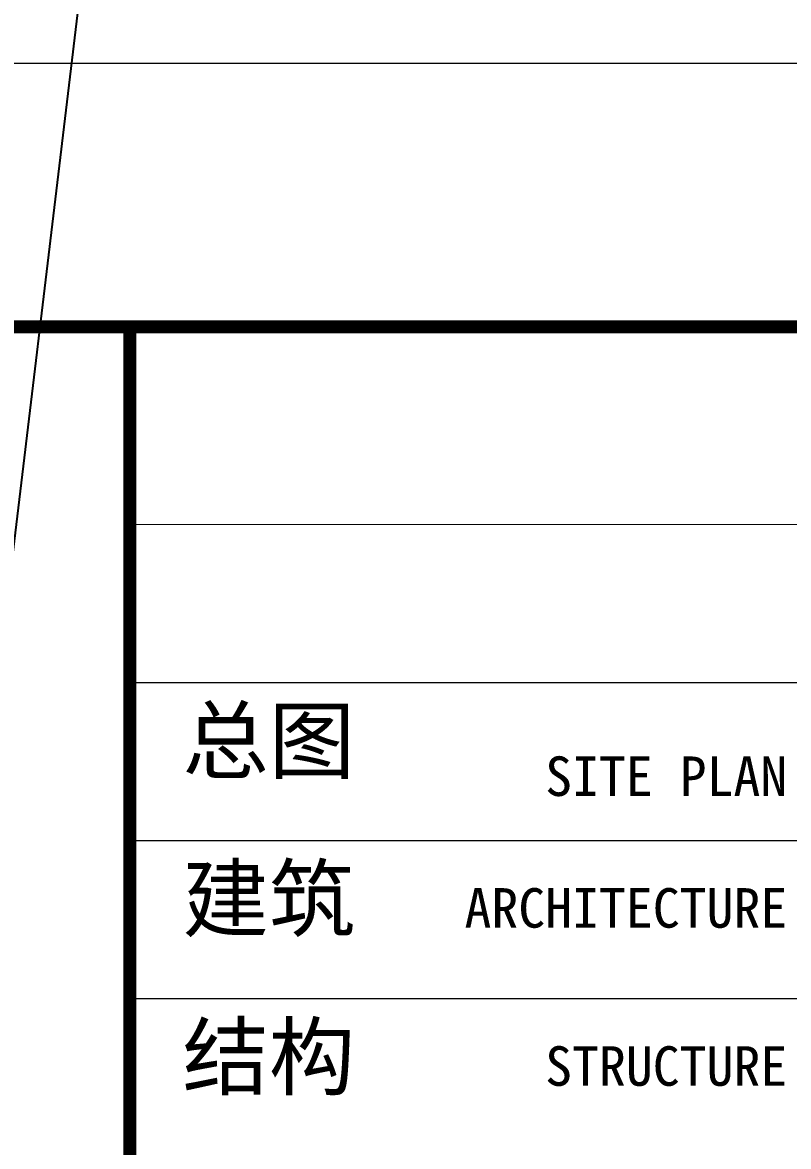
# Model space of a CAD drawing. Extents: x 116425 to 211028, y 11881 to 56060.
# Drawn here: x 165023 to 166476, y 42903 to 45036 of the extents above; entities that cross this region are included whole.
import ezdxf
from ezdxf.enums import TextEntityAlignment as Align

# ---------------------------------------------------------------- set-up
doc = ezdxf.new("R2010")
doc.units = 0
doc.header["$LTSCALE"] = 1000
doc.header["$MEASUREMENT"] = 0
doc.layers.add('DIM_MODI', color=6, linetype='Continuous', plot=False)
doc.styles.add('图签信息$0$华文细黑', font='STXIHEI_0.TTF', dxfattribs={"height": 10})

# ---------------------------------------------------------------- blocks, each defined once
blk = doc.blocks.new('图框-A1+1-4')
for points, const_width in [([(0, 0), (1051, 0), (1051, 594), (0, 594)], 0.05), ([(976, 584), (25, 584), (25, 10), (976, 10)], 0.5)]:
    blk.add_lwpolyline(points, close=True, dxfattribs=dict(const_width=const_width))
blk = doc.blocks.new('图签信息')
at = {"const_width": 0.5}
blk.add_lwpolyline([(-65, 574), (-65, 500.5), (0, 500.5), (0, 574)], close=True, dxfattribs=at)
at = {"const_width": 0.05}
for points in [[(-65, 566.5), (0, 566.5)], [(-65, 560.5), (0, 560.5)], [(-65, 554.5), (0, 554.5)], [(-65, 548.5), (0, 548.5)]]:
    blk.add_lwpolyline(points, dxfattribs=at)
at = {"style": '图签信息$0$华文细黑'}
for s, p in [('总图', (-63, 559.5)), ('建筑', (-63, 553.5)), ('结构', (-63, 547.5))]:
    blk.add_text(s, height=2.4, dxfattribs=at).set_placement(p, align=Align.TOP_LEFT)
for s, p in [('SITE PLAN', (-40.056, 557.698)), ('ARCHITECTURE', (-40.056, 552.698)), ('STRUCTURE', (-40.056, 546.698))]:
    blk.add_text(s, height=1.5, dxfattribs=at).set_placement(p, align=Align.TOP_RIGHT)
blk = doc.blocks.new('图签-A1')
at = {"color": 2}
blk.add_blockref('图签信息', (0, 0), dxfattribs=at)

msp = doc.modelspace()

# ---------------------------------------------------------------- linework, layer by layer
at = {"layer": 'DIM_MODI', "color": 7}
msp.add_line((163956.4, 35306.7), (166409.4, 55709.3), dxfattribs=at)

# ---------------------------------------------------------------- block references
at = {"xscale": 50, "yscale": 50, "zscale": 50}
for name, p in [('图框-A1+1-4', (116426.7, 15258.1)), ('图签-A1', (168476.7, 15758.1))]:
    msp.add_blockref(name, p, dxfattribs=at)

doc.saveas('drawing.dxf')
